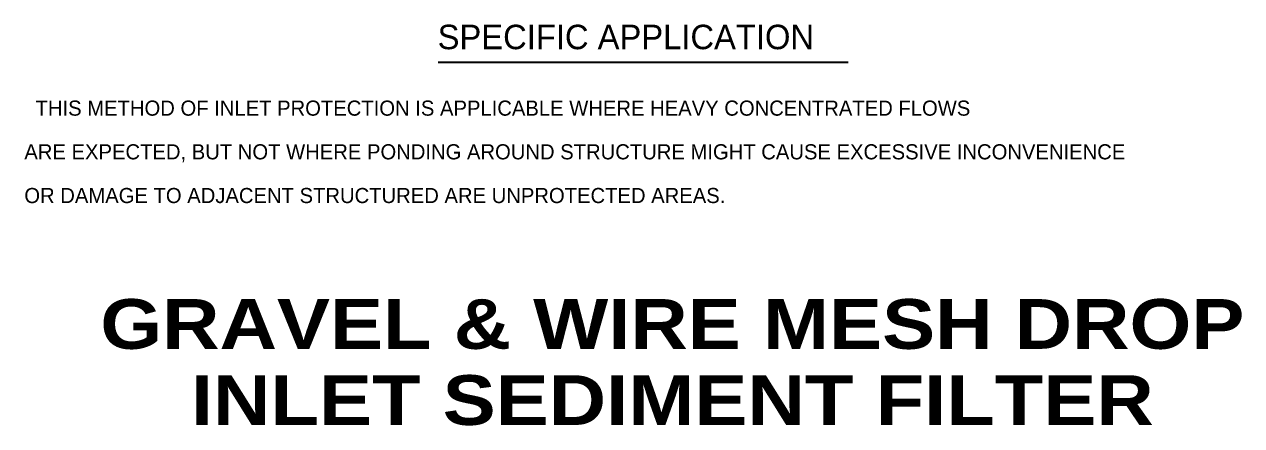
# Paper-space layout 'ESC' of a CAD drawing. Header units: feet, sheet in inches. Extents: x -1.2 to 33.8, y 0.1 to 22.9.
# Drawn here: x 26.329 to 30.736, y 16.951 to 18.403 of the extents above; entities that cross this region are included whole.
import ezdxf
from ezdxf.enums import TextEntityAlignment as Align

# ---------------------------------------------------------------- set-up
doc = ezdxf.new("R2010")
doc.units = ezdxf.units.FT
doc.header["$MEASUREMENT"] = 0
doc.layers.add('TBLK', color=7, linetype='Continuous')
doc.styles.add('LEROY', font='leroy.shx')
doc.styles.add('ROMAND', font='ariblk.ttf')

# ---------------------------------------------------------------- blocks, each defined once
blk = doc.blocks.new('ESC DET')
at = {"layer": 'TBLK'}
blk.add_line((29.4805, 18.7751), (30.9637, 18.7751), dxfattribs=at)
at = {"layer": 'TBLK', "style": 'LEROY'}
for s, height, p in [('SPECIFIC APPLICATION', 0.088581, (29.4782, 18.8217)), ('  THIS METHOD OF INLET PROTECTION IS APPLICABLE WHERE HEAVY CONCENTRATED FLOWS', 0.054733, (27.9821, 18.5811)), ('ARE EXPECTED, BUT NOT WHERE PONDING AROUND STRUCTURE MIGHT CAUSE EXCESSIVE INCONVENIENCE', 0.054733, (27.9821, 18.423)), ('OR DAMAGE TO ADJACENT STRUCTURED ARE UNPROTECTED AREAS.', 0.054733, (27.9821, 18.2648))]:
    blk.add_text(s, height=height, dxfattribs=at).set_placement(p)
at = {"layer": 'TBLK', "style": 'ROMAND'}
for s, p in [('GRAVEL & WIRE MESH DROP', (30.3277, 17.7373)), ('INLET SEDIMENT FILTER', (30.3277, 17.4619))]:
    blk.add_text(s, height=0.18, dxfattribs=at).set_placement(p, align=Align.CENTER)

psp = doc.layouts.new('ESC')

# ---------------------------------------------------------------- block references
psp.add_blockref('ESC DET', (-1.6527, -0.5087))

doc.saveas('drawing.dxf')
